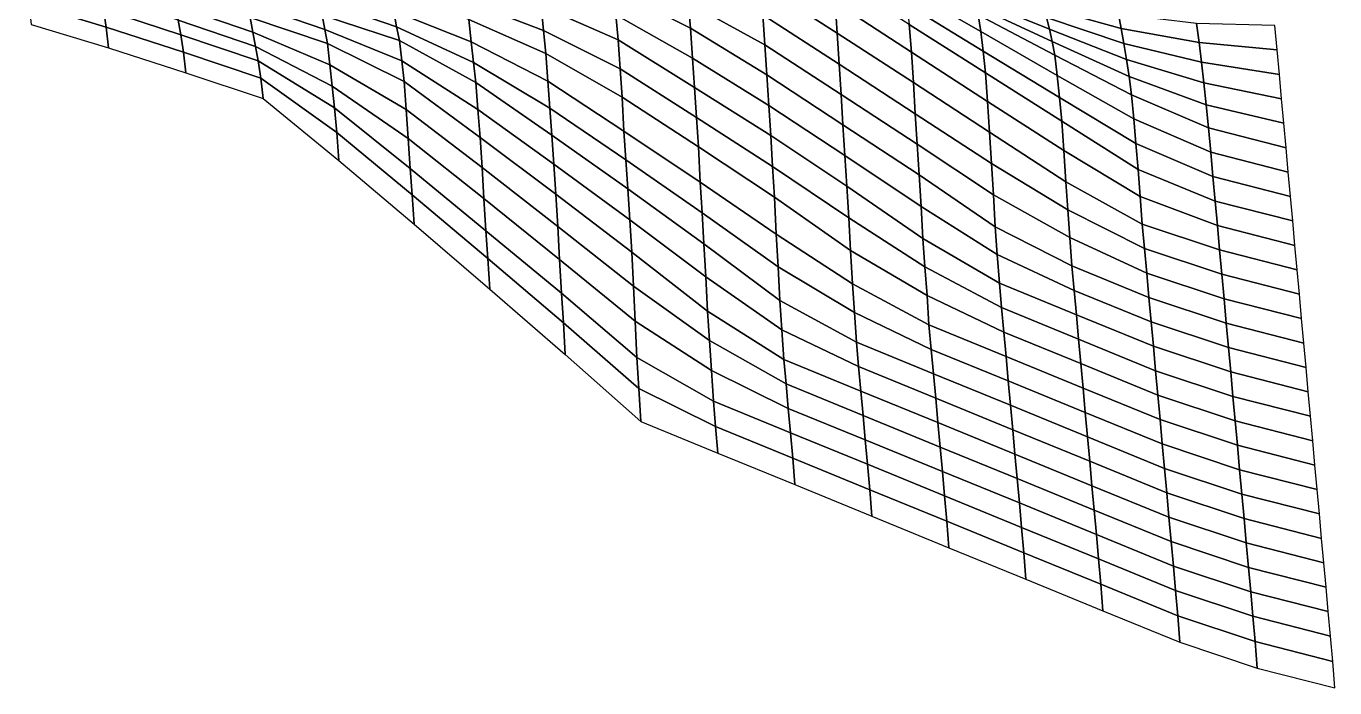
# Model space of a CAD drawing. Header units: metres. Extents: x -4.24 to 0.55, y -2.89 to 0.52.
# Drawn here: x -1.096 to 0.549, y -2.893 to -2.06 of the extents above; entities that cross this region are included whole.
import ezdxf

# ---------------------------------------------------------------- set-up
doc = ezdxf.new("R2010")
doc.units = ezdxf.units.M

msp = doc.modelspace()

# ---------------------------------------------------------------- linework, layer by layer
at = {"layer": 'B2'}
for points in [[(-0.17477, -1.97415, -8.1834), (-0.1721, -2.00768, -8.0906), (-0.07624, -2.0692, -8.11807), (-0.07869, -2.03083, -8.20892)], [(-0.36008, -1.987, -7.86427), (-0.35711, -2.01386, -7.76878), (-0.2607, -2.06303, -7.79128), (-0.26343, -2.03096, -7.88467)], [(-0.54558, -2.00369, -7.54668), (-0.54254, -2.02917, -7.45064), (-0.44557, -2.06609, -7.46821), (-0.44836, -2.03522, -7.56208)], [(-0.26613, -1.99826, -7.9778), (-0.26343, -2.03096, -7.88467), (-0.16719, -2.08407, -7.90876), (-0.16967, -2.04633, -7.99986)], [(-0.08136, -1.9973, -8.30172), (-0.07869, -2.03083, -8.20892), (0.01713, -2.09307, -8.23668), (0.01452, -2.05845, -8.32904)], [(0.0048, -1.99552, -8.6226), (0.00824, -2.01205, -8.52295), (0.10439, -2.06726, -8.54788), (0.10115, -2.04625, -8.64572)], [(-1.09585, -2.00965, -6.46988), (-1.09269, -2.03221, -6.37267), (-0.99538, -2.06182, -6.3873), (-0.99856, -2.03963, -6.48466)], [(-1.00191, -2.02109, -6.58349), (-0.99856, -2.03963, -6.48466), (-0.90135, -2.07134, -6.50013), (-0.90471, -2.05308, -6.59907)], [(-0.91143, -2.01646, -6.79693), (-0.90807, -2.03482, -6.69802), (-0.81093, -2.0679, -6.71404), (-0.81429, -2.04973, -6.81302)], [(-0.82102, -2.0133, -7.01095), (-0.81766, -2.03156, -6.91201), (-0.7205, -2.06455, -6.92799), (-0.72387, -2.04647, -7.02701)], [(-0.73051, -2.00821, -7.2242), (-0.72724, -2.02839, -7.12603), (-0.63008, -2.0612, -7.14194), (-0.63339, -2.04175, -7.24041)], [(-0.63659, -2.02002, -7.33796), (-0.63339, -2.04175, -7.24041), (-0.53648, -2.08014, -7.25857), (-0.5394, -2.05219, -7.35361)], [(-0.45135, -2.009, -7.65782), (-0.44836, -2.03522, -7.56208), (-0.35163, -2.07772, -7.5819), (-0.3544, -2.04638, -7.67558)], [(-0.35711, -2.01386, -7.76878), (-0.3544, -2.04638, -7.67558), (-0.25821, -2.10058, -7.7001), (-0.2607, -2.06303, -7.79128)], [(-0.1721, -2.00768, -8.0906), (-0.16967, -2.04633, -7.99986), (-0.07383, -2.1084, -8.02755), (-0.07624, -2.0692, -8.11807)], [(0.00824, -2.01205, -8.52295), (0.01146, -2.03342, -8.42526), (0.10746, -2.09192, -8.45152), (0.10439, -2.06726, -8.54788)], [(0.08994, -2.01634, -8.95256), (0.09374, -2.025, -8.84976), (0.19061, -2.06412, -8.86821), (0.18707, -2.04979, -8.96874)], [(-1.09269, -2.03221, -6.37267), (-1.08969, -2.05834, -6.27689), (-0.99237, -2.08767, -6.29141), (-0.99538, -2.06182, -6.3873)], [(-0.99856, -2.03963, -6.48466), (-0.99538, -2.06182, -6.3873), (-0.89816, -2.09335, -6.4027), (-0.90135, -2.07134, -6.50013)], [(-0.90807, -2.03482, -6.69802), (-0.90471, -2.05308, -6.59907), (-0.80756, -2.08598, -6.61503), (-0.81093, -2.0679, -6.71404)], [(-0.81766, -2.03156, -6.91201), (-0.81429, -2.04973, -6.81302), (-0.71712, -2.08245, -6.8289), (-0.7205, -2.06455, -6.92799)], [(-0.72724, -2.02839, -7.12603), (-0.72387, -2.04647, -7.02701), (-0.62667, -2.07846, -7.0426), (-0.63008, -2.0612, -7.14194)], [(-0.54254, -2.02917, -7.45064), (-0.5394, -2.05219, -7.35361), (-0.44269, -2.09496, -7.37354), (-0.44557, -2.06609, -7.46821)], [(-0.44836, -2.03522, -7.56208), (-0.44557, -2.06609, -7.46821), (-0.3491, -2.11417, -7.49028), (-0.35163, -2.07772, -7.5819)], [(-0.26343, -2.03096, -7.88467), (-0.2607, -2.06303, -7.79128), (-0.16471, -2.1218, -7.81765), (-0.16719, -2.08407, -7.90876)], [(-0.07869, -2.03083, -8.20892), (-0.07624, -2.0692, -8.11807), (0.01958, -2.13154, -8.14587), (0.01713, -2.09307, -8.23668)], [(0.01146, -2.03342, -8.42526), (0.01452, -2.05845, -8.32904), (0.11041, -2.11923, -8.35621), (0.10746, -2.09192, -8.45152)], [(0.09374, -2.025, -8.84976), (0.09748, -2.03494, -8.74746), (0.19409, -2.07982, -8.76824), (0.19061, -2.06412, -8.86821)], [(0.09748, -2.03494, -8.74746), (0.10115, -2.04625, -8.64572), (0.19751, -2.0968, -8.66878), (0.19409, -2.07982, -8.76824)], [(0.17983, -2.02478, -9.17126), (0.18348, -2.03664, -9.06974), (0.28092, -2.06324, -9.08315), (0.27754, -2.04543, -9.18228)], [(0.18348, -2.03664, -9.06974), (0.18707, -2.04979, -8.96874), (0.28425, -2.08223, -8.9845), (0.28092, -2.06324, -9.08315)], [(-0.90471, -2.05308, -6.59907), (-0.90135, -2.07134, -6.50013), (-0.80419, -2.10415, -6.51605), (-0.80756, -2.08598, -6.61503)], [(-0.81429, -2.04973, -6.81302), (-0.81093, -2.0679, -6.71404), (-0.71414, -2.10894, -6.73327), (-0.71712, -2.08245, -6.8289)], [(-0.72387, -2.04647, -7.02701), (-0.7205, -2.06455, -6.92799), (-0.62364, -2.10404, -6.9466), (-0.62667, -2.07846, -7.0426)], [(-0.63339, -2.04175, -7.24041), (-0.63008, -2.0612, -7.14194), (-0.53348, -2.10636, -7.16283), (-0.53648, -2.08014, -7.25857)], [(-0.5394, -2.05219, -7.35361), (-0.53648, -2.08014, -7.25857), (-0.44007, -2.12959, -7.28118), (-0.44269, -2.09496, -7.37354)], [(-0.3544, -2.04638, -7.67558), (-0.35163, -2.07772, -7.5819), (-0.25571, -2.13777, -7.60878), (-0.25821, -2.10058, -7.7001)], [(-0.16967, -2.04633, -7.99986), (-0.16719, -2.08407, -7.90876), (-0.07138, -2.14659, -7.93663), (-0.07383, -2.1084, -8.02755)], [(0.10115, -2.04625, -8.64572), (0.10439, -2.06726, -8.54788), (0.20054, -2.12238, -8.57278), (0.19751, -2.0968, -8.66878)], [(0.18707, -2.04979, -8.96874), (0.19061, -2.06412, -8.86821), (0.28753, -2.10232, -8.8863), (0.28425, -2.08223, -8.9845)], [(0.27754, -2.04543, -9.18228), (0.28092, -2.06324, -9.08315), (0.37877, -2.08087, -9.09296), (0.37567, -2.05703, -9.18966)], [(-0.99538, -2.06182, -6.3873), (-0.99237, -2.08767, -6.29141), (-0.89514, -2.11902, -6.30673), (-0.89816, -2.09335, -6.4027)], [(-0.90135, -2.07134, -6.50013), (-0.89816, -2.09335, -6.4027), (-0.801, -2.12607, -6.41857), (-0.80419, -2.10415, -6.51605)], [(-0.81093, -2.0679, -6.71404), (-0.80756, -2.08598, -6.61503), (-0.71117, -2.13589, -6.63782), (-0.71414, -2.10894, -6.73327)], [(-0.7205, -2.06455, -6.92799), (-0.71712, -2.08245, -6.8289), (-0.62064, -2.13007, -6.85078), (-0.62364, -2.10404, -6.9466)], [(-0.63008, -2.0612, -7.14194), (-0.62667, -2.07846, -7.0426), (-0.53042, -2.13138, -7.06661), (-0.53348, -2.10636, -7.16283)], [(-0.44557, -2.06609, -7.46821), (-0.44269, -2.09496, -7.37354), (-0.34653, -2.1498, -7.39832), (-0.3491, -2.11417, -7.49028)], [(-0.2607, -2.06303, -7.79128), (-0.25821, -2.10058, -7.7001), (-0.16227, -2.16027, -7.72684), (-0.16471, -2.1218, -7.81765)], [(-0.07624, -2.0692, -8.11807), (-0.07383, -2.1084, -8.02755), (0.02198, -2.17083, -8.05539), (0.01958, -2.13154, -8.14587)], [(0.01452, -2.05845, -8.32904), (0.01713, -2.09307, -8.23668), (0.11297, -2.15514, -8.26437), (0.11041, -2.11923, -8.35621)], [(0.10439, -2.06726, -8.54788), (0.10746, -2.09192, -8.45152), (0.20346, -2.15033, -8.47773), (0.20054, -2.12238, -8.57278)], [(0.19061, -2.06412, -8.86821), (0.19409, -2.07982, -8.76824), (0.29074, -2.12387, -8.78868), (0.28753, -2.10232, -8.8863)], [(0.28092, -2.06324, -9.08315), (0.28425, -2.08223, -8.9845), (0.38183, -2.1058, -8.9967), (0.37877, -2.08087, -9.09296)], [(0.37567, -2.05703, -9.18966), (0.37877, -2.08087, -9.09296), (0.47699, -2.09046, -9.09953), (0.47419, -2.05976, -9.19347)], [(-0.80756, -2.08598, -6.61503), (-0.80419, -2.10415, -6.51605), (-0.70822, -2.1632, -6.54252), (-0.71117, -2.13589, -6.63782)], [(-0.71712, -2.08245, -6.8289), (-0.71414, -2.10894, -6.73327), (-0.61804, -2.16524, -6.75864), (-0.62064, -2.13007, -6.85078)], [(-0.62667, -2.07846, -7.0426), (-0.62364, -2.10404, -6.9466), (-0.52778, -2.16546, -6.97403), (-0.53042, -2.13138, -7.06661)], [(-0.53648, -2.08014, -7.25857), (-0.53348, -2.10636, -7.16283), (-0.43743, -2.16358, -7.18857), (-0.44007, -2.12959, -7.28118)], [(-0.35163, -2.07772, -7.5819), (-0.3491, -2.11417, -7.49028), (-0.25322, -2.17523, -7.51756), (-0.25571, -2.13777, -7.60878)], [(-0.16719, -2.08407, -7.90876), (-0.16471, -2.1218, -7.81765), (-0.06891, -2.1846, -7.84563), (-0.07138, -2.14659, -7.93663)], [(0.19409, -2.07982, -8.76824), (0.19751, -2.0968, -8.66878), (0.29389, -2.14671, -8.69157), (0.29074, -2.12387, -8.78868)], [(0.28425, -2.08223, -8.9845), (0.28753, -2.10232, -8.8863), (0.38483, -2.13193, -8.90092), (0.38183, -2.1058, -8.9967)], [(0.37877, -2.08087, -9.09296), (0.38183, -2.1058, -8.9967), (0.47979, -2.12115, -9.00559), (0.47699, -2.09046, -9.09953)], [(-0.89816, -2.09335, -6.4027), (-0.89514, -2.11902, -6.30673), (-0.79797, -2.15164, -6.32257), (-0.801, -2.12607, -6.41857)], [(-0.80419, -2.10415, -6.51605), (-0.801, -2.12607, -6.41857), (-0.70545, -2.19444, -6.4488), (-0.70822, -2.1632, -6.54252)], [(-0.62364, -2.10404, -6.9466), (-0.62064, -2.13007, -6.85078), (-0.52519, -2.20073, -6.88193), (-0.52778, -2.16546, -6.97403)], [(-0.44269, -2.09496, -7.37354), (-0.44007, -2.12959, -7.28118), (-0.34427, -2.19239, -7.30917), (-0.34653, -2.1498, -7.39832)], [(-0.25821, -2.10058, -7.7001), (-0.25571, -2.13777, -7.60878), (-0.1598, -2.19819, -7.6358), (-0.16227, -2.16027, -7.72684)], [(0.01713, -2.09307, -8.23668), (0.01958, -2.13154, -8.14587), (0.1154, -2.1937, -8.1736), (0.11297, -2.15514, -8.26437)], [(0.10746, -2.09192, -8.45152), (0.11041, -2.11923, -8.35621), (0.2063, -2.18002, -8.38339), (0.20346, -2.15033, -8.47773)], [(0.19751, -2.0968, -8.66878), (0.20054, -2.12238, -8.57278), (0.29671, -2.17685, -8.59741), (0.29389, -2.14671, -8.69157)], [(0.28753, -2.10232, -8.8863), (0.29074, -2.12387, -8.78868), (0.38777, -2.15952, -8.80573), (0.38483, -2.13193, -8.90092)], [(0.38183, -2.1058, -8.9967), (0.38483, -2.13193, -8.90092), (0.48258, -2.15185, -8.91165), (0.47979, -2.12115, -9.00559)], [(-0.71414, -2.10894, -6.73327), (-0.71117, -2.13589, -6.63782), (-0.61551, -2.20179, -6.66706), (-0.61804, -2.16524, -6.75864)], [(-0.53348, -2.10636, -7.16283), (-0.53042, -2.13138, -7.06661), (-0.43478, -2.19765, -7.09599), (-0.43743, -2.16358, -7.18857)], [(-0.3491, -2.11417, -7.49028), (-0.34653, -2.1498, -7.39832), (-0.25072, -2.21233, -7.4262), (-0.25322, -2.17523, -7.51756)], [(-0.16471, -2.1218, -7.81765), (-0.16227, -2.16027, -7.72684), (-0.06647, -2.22307, -7.75482), (-0.06891, -2.1846, -7.84563)], [(-0.07383, -2.1084, -8.02755), (-0.07138, -2.14659, -7.93663), (0.02443, -2.20911, -7.9645), (0.02198, -2.17083, -8.05539)], [(0.11041, -2.11923, -8.35621), (0.11297, -2.15514, -8.26437), (0.20881, -2.21693, -8.29195), (0.2063, -2.18002, -8.38339)], [(0.20054, -2.12238, -8.57278), (0.20346, -2.15033, -8.47773), (0.29948, -2.20828, -8.50377), (0.29671, -2.17685, -8.59741)], [(-0.801, -2.12607, -6.41857), (-0.79797, -2.15164, -6.32257), (-0.70286, -2.22962, -6.35667), (-0.70545, -2.19444, -6.4488)], [(-0.71117, -2.13589, -6.63782), (-0.70822, -2.1632, -6.54252), (-0.61304, -2.23953, -6.57595), (-0.61551, -2.20179, -6.66706)], [(-0.62064, -2.13007, -6.85078), (-0.61804, -2.16524, -6.75864), (-0.52272, -2.23846, -6.79082), (-0.52519, -2.20073, -6.88193)], [(-0.53042, -2.13138, -7.06661), (-0.52778, -2.16546, -6.97403), (-0.43225, -2.2342, -7.0044), (-0.43478, -2.19765, -7.09599)], [(-0.44007, -2.12959, -7.28118), (-0.43743, -2.16358, -7.18857), (-0.34173, -2.22857, -7.21743), (-0.34427, -2.19239, -7.30917)], [(-0.25571, -2.13777, -7.60878), (-0.25322, -2.17523, -7.51756), (-0.15737, -2.23684, -7.54507), (-0.1598, -2.19819, -7.6358)], [(0.01958, -2.13154, -8.14587), (0.02198, -2.17083, -8.05539), (0.1178, -2.23317, -8.08319), (0.1154, -2.1937, -8.1736)], [(0.29074, -2.12387, -8.78868), (0.29389, -2.14671, -8.69157), (0.39065, -2.18829, -8.71102), (0.38777, -2.15952, -8.80573)], [(0.38483, -2.13193, -8.90092), (0.38777, -2.15952, -8.80573), (0.48538, -2.18254, -8.81771), (0.48258, -2.15185, -8.91165)], [(-0.34653, -2.1498, -7.39832), (-0.34427, -2.19239, -7.30917), (-0.24854, -2.25674, -7.33777), (-0.25072, -2.21233, -7.4262)], [(-0.07138, -2.14659, -7.93663), (-0.06891, -2.1846, -7.84563), (0.02688, -2.24758, -7.87369), (0.02443, -2.20911, -7.9645)], [(0.11297, -2.15514, -8.26437), (0.1154, -2.1937, -8.1736), (0.21121, -2.25631, -8.20151), (0.20881, -2.21693, -8.29195)], [(0.20346, -2.15033, -8.47773), (0.2063, -2.18002, -8.38339), (0.30219, -2.2408, -8.41056), (0.29948, -2.20828, -8.50377)], [(0.29389, -2.14671, -8.69157), (0.29671, -2.17685, -8.59741), (0.39345, -2.21908, -8.61712), (0.39065, -2.18829, -8.71102)], [(-0.70822, -2.1632, -6.54252), (-0.70545, -2.19444, -6.4488), (-0.61035, -2.27269, -6.483), (-0.61304, -2.23953, -6.57595)], [(-0.61804, -2.16524, -6.75864), (-0.61551, -2.20179, -6.66706), (-0.5203, -2.27748, -6.70023), (-0.52272, -2.23846, -6.79082)], [(-0.52778, -2.16546, -6.97403), (-0.52519, -2.20073, -6.88193), (-0.42978, -2.27203, -6.91333), (-0.43225, -2.2342, -7.0044)], [(-0.43743, -2.16358, -7.18857), (-0.43478, -2.19765, -7.09599), (-0.3392, -2.26511, -7.12585), (-0.34173, -2.22857, -7.21743)], [(-0.16227, -2.16027, -7.72684), (-0.1598, -2.19819, -7.6358), (-0.06403, -2.26163, -7.66405), (-0.06647, -2.22307, -7.75482)], [(0.02198, -2.17083, -8.05539), (0.02443, -2.20911, -7.9645), (0.1202, -2.27264, -7.99278), (0.1178, -2.23317, -8.08319)], [(0.38777, -2.15952, -8.80573), (0.39065, -2.18829, -8.71102), (0.48817, -2.21333, -8.72381), (0.48538, -2.18254, -8.81771)], [(-0.25322, -2.17523, -7.51756), (-0.25072, -2.21233, -7.4262), (-0.15493, -2.27549, -7.45433), (-0.15737, -2.23684, -7.54507)], [(-0.06891, -2.1846, -7.84563), (-0.06647, -2.22307, -7.75482), (0.02926, -2.28724, -7.78336), (0.02688, -2.24758, -7.87369)], [(0.2063, -2.18002, -8.38339), (0.20881, -2.21693, -8.29195), (0.30484, -2.27461, -8.31787), (0.30219, -2.2408, -8.41056)], [(0.29671, -2.17685, -8.59741), (0.29948, -2.20828, -8.50377), (0.39624, -2.24977, -8.52318), (0.39345, -2.21908, -8.61712)], [(0.39065, -2.18829, -8.71102), (0.39345, -2.21908, -8.61712), (0.49097, -2.24403, -8.62987), (0.48817, -2.21333, -8.72381)], [(-0.70545, -2.19444, -6.4488), (-0.70286, -2.22962, -6.35667), (-0.60783, -2.30942, -6.39149), (-0.61035, -2.27269, -6.483)], [(-0.61551, -2.20179, -6.66706), (-0.61304, -2.23953, -6.57595), (-0.51794, -2.31777, -6.61015), (-0.5203, -2.27748, -6.70023)], [(-0.52519, -2.20073, -6.88193), (-0.52272, -2.23846, -6.79082), (-0.42742, -2.31232, -6.82326), (-0.42978, -2.27203, -6.91333)], [(-0.43478, -2.19765, -7.09599), (-0.43225, -2.2342, -7.0044), (-0.33679, -2.30431, -7.03533), (-0.3392, -2.26511, -7.12585)], [(-0.34427, -2.19239, -7.30917), (-0.34173, -2.22857, -7.21743), (-0.2461, -2.29511, -7.24693), (-0.24854, -2.25674, -7.33777)], [(-0.1598, -2.19819, -7.6358), (-0.15737, -2.23684, -7.54507), (-0.06166, -2.30165, -7.57386), (-0.06403, -2.26163, -7.66405)], [(0.1154, -2.1937, -8.1736), (0.1178, -2.23317, -8.08319), (0.21381, -2.2914, -8.10933), (0.21121, -2.25631, -8.20151)], [(-0.25072, -2.21233, -7.4262), (-0.24854, -2.25674, -7.33777), (-0.15286, -2.32209, -7.36679), (-0.15493, -2.27549, -7.45433)], [(0.02443, -2.20911, -7.9645), (0.02688, -2.24758, -7.87369), (0.12257, -2.31276, -7.90263), (0.1202, -2.27264, -7.99278)], [(0.20881, -2.21693, -8.29195), (0.21121, -2.25631, -8.20151), (0.30744, -2.3096, -8.22566), (0.30484, -2.27461, -8.31787)], [(0.29948, -2.20828, -8.50377), (0.30219, -2.2408, -8.41056), (0.39904, -2.28047, -8.42924), (0.39624, -2.24977, -8.52318)], [(0.39345, -2.21908, -8.61712), (0.39624, -2.24977, -8.52318), (0.49376, -2.27472, -8.53593), (0.49097, -2.24403, -8.62987)], [(-0.43225, -2.2342, -7.0044), (-0.42978, -2.27203, -6.91333), (-0.33443, -2.34461, -6.94525), (-0.33679, -2.30431, -7.03533)], [(-0.34173, -2.22857, -7.21743), (-0.3392, -2.26511, -7.12585), (-0.24368, -2.33422, -7.15637), (-0.2461, -2.29511, -7.24693)], [(-0.15737, -2.23684, -7.54507), (-0.15493, -2.27549, -7.45433), (-0.05933, -2.34249, -7.484), (-0.06166, -2.30165, -7.57386)], [(-0.06647, -2.22307, -7.75482), (-0.06403, -2.26163, -7.66405), (0.03162, -2.32772, -7.69335), (0.02926, -2.28724, -7.78336)], [(0.1178, -2.23317, -8.08319), (0.1202, -2.27264, -7.99278), (0.21641, -2.32639, -8.01712), (0.21381, -2.2914, -8.10933)], [(-0.61304, -2.23953, -6.57595), (-0.61035, -2.27269, -6.483), (-0.51535, -2.35295, -6.51802), (-0.51794, -2.31777, -6.61015)], [(-0.52272, -2.23846, -6.79082), (-0.5203, -2.27748, -6.70023), (-0.42512, -2.3539, -6.7337), (-0.42742, -2.31232, -6.82326)], [(0.02688, -2.24758, -7.87369), (0.02926, -2.28724, -7.78336), (0.12516, -2.34793, -7.81049), (0.12257, -2.31276, -7.90263)], [(0.30219, -2.2408, -8.41056), (0.30484, -2.27461, -8.31787), (0.40183, -2.31117, -8.3353), (0.39904, -2.28047, -8.42924)], [(0.39624, -2.24977, -8.52318), (0.39904, -2.28047, -8.42924), (0.49656, -2.30542, -8.44199), (0.49376, -2.27472, -8.53593)], [(-0.3392, -2.26511, -7.12585), (-0.33679, -2.30431, -7.03533), (-0.24139, -2.37598, -7.06688), (-0.24368, -2.33422, -7.15637)], [(-0.24854, -2.25674, -7.33777), (-0.2461, -2.29511, -7.24693), (-0.15054, -2.36321, -7.27704), (-0.15286, -2.32209, -7.36679)], [(-0.06403, -2.26163, -7.66405), (-0.06166, -2.30165, -7.57386), (0.0342, -2.36316, -7.60133), (0.03162, -2.32772, -7.69335)], [(0.21121, -2.25631, -8.20151), (0.21381, -2.2914, -8.10933), (0.31024, -2.3403, -8.13172), (0.30744, -2.3096, -8.22566)], [(-0.61035, -2.27269, -6.483), (-0.60783, -2.30942, -6.39149), (-0.51289, -2.39114, -6.42709), (-0.51535, -2.35295, -6.51802)], [(-0.5203, -2.27748, -6.70023), (-0.51794, -2.31777, -6.61015), (-0.42287, -2.39657, -6.64458), (-0.42512, -2.3539, -6.7337)], [(-0.42978, -2.27203, -6.91333), (-0.42742, -2.31232, -6.82326), (-0.33219, -2.38755, -6.85624), (-0.33443, -2.34461, -6.94525)], [(-0.15493, -2.27549, -7.45433), (-0.15286, -2.32209, -7.36679), (-0.05704, -2.38443, -7.39459), (-0.05933, -2.34249, -7.484)], [(0.1202, -2.27264, -7.99278), (0.12257, -2.31276, -7.90263), (0.21898, -2.36211, -7.92521), (0.21641, -2.32639, -8.01712)], [(0.30484, -2.27461, -8.31787), (0.30744, -2.3096, -8.22566), (0.40463, -2.34195, -8.2414), (0.40183, -2.31117, -8.3353)], [(0.39904, -2.28047, -8.42924), (0.40183, -2.31117, -8.3353), (0.49935, -2.3362, -8.34809), (0.49656, -2.30542, -8.44199)], [(-0.2461, -2.29511, -7.24693), (-0.24368, -2.33422, -7.15637), (-0.14827, -2.40561, -7.18781), (-0.15054, -2.36321, -7.27704)], [(-0.06166, -2.30165, -7.57386), (-0.05933, -2.34249, -7.484), (0.03674, -2.39935, -7.5096), (0.0342, -2.36316, -7.60133)], [(0.02926, -2.28724, -7.78336), (0.03162, -2.32772, -7.69335), (0.12772, -2.38384, -7.71865), (0.12516, -2.34793, -7.81049)], [(0.21381, -2.2914, -8.10933), (0.21641, -2.32639, -8.01712), (0.31303, -2.37108, -8.03782), (0.31024, -2.3403, -8.13172)], [(-0.51794, -2.31777, -6.61015), (-0.51535, -2.35295, -6.51802), (-0.42037, -2.43385, -6.55329), (-0.42287, -2.39657, -6.64458)], [(-0.42742, -2.31232, -6.82326), (-0.42512, -2.3539, -6.7337), (-0.33001, -2.43178, -6.76775), (-0.33219, -2.38755, -6.85624)], [(-0.33679, -2.30431, -7.03533), (-0.33443, -2.34461, -6.94525), (-0.23916, -2.41901, -6.97791), (-0.24139, -2.37598, -7.06688)], [(0.12257, -2.31276, -7.90263), (0.12516, -2.34793, -7.81049), (0.22177, -2.39281, -7.83127), (0.21898, -2.36211, -7.92521)], [(0.30744, -2.3096, -8.22566), (0.31024, -2.3403, -8.13172), (0.40742, -2.37265, -8.14746), (0.40463, -2.34195, -8.2414)], [(0.40183, -2.31117, -8.3353), (0.40463, -2.34195, -8.2414), (0.50214, -2.3669, -8.25415), (0.49935, -2.3362, -8.34809)], [(-0.24368, -2.33422, -7.15637), (-0.24139, -2.37598, -7.06688), (-0.14575, -2.44234, -7.0963), (-0.14827, -2.40561, -7.18781)], [(-0.15286, -2.32209, -7.36679), (-0.15054, -2.36321, -7.27704), (-0.0545, -2.4208, -7.30293), (-0.05704, -2.38443, -7.39459)], [(0.03162, -2.32772, -7.69335), (0.0342, -2.36316, -7.60133), (0.13051, -2.41453, -7.62471), (0.12772, -2.38384, -7.71865)], [(0.21641, -2.32639, -8.01712), (0.21898, -2.36211, -7.92521), (0.31583, -2.40178, -7.94388), (0.31303, -2.37108, -8.03782)], [(-0.33443, -2.34461, -6.94525), (-0.33219, -2.38755, -6.85624), (-0.23665, -2.45602, -6.88651), (-0.23916, -2.41901, -6.97791)], [(-0.05933, -2.34249, -7.484), (-0.05704, -2.38443, -7.39459), (0.03925, -2.43635, -7.41819), (0.03674, -2.39935, -7.5096)], [(0.12516, -2.34793, -7.81049), (0.12772, -2.38384, -7.71865), (0.22457, -2.4235, -7.73733), (0.22177, -2.39281, -7.83127)], [(0.31024, -2.3403, -8.13172), (0.31303, -2.37108, -8.03782), (0.41022, -2.40334, -8.05352), (0.40742, -2.37265, -8.14746)], [(0.40463, -2.34195, -8.2414), (0.40742, -2.37265, -8.14746), (0.50494, -2.3976, -8.16021), (0.50214, -2.3669, -8.25415)], [(-0.51535, -2.35295, -6.51802), (-0.51289, -2.39114, -6.42709), (-0.41798, -2.4735, -6.46295), (-0.42037, -2.43385, -6.55329)], [(-0.42512, -2.3539, -6.7337), (-0.42287, -2.39657, -6.64458), (-0.32788, -2.4771, -6.6797), (-0.33001, -2.43178, -6.76775)], [(-0.15054, -2.36321, -7.27704), (-0.14827, -2.40561, -7.18781), (-0.05201, -2.45808, -7.21164), (-0.0545, -2.4208, -7.30293)], [(0.0342, -2.36316, -7.60133), (0.03674, -2.39935, -7.5096), (0.13331, -2.44532, -7.53081), (0.13051, -2.41453, -7.62471)], [(0.21898, -2.36211, -7.92521), (0.22177, -2.39281, -7.83127), (0.31862, -2.43247, -7.84994), (0.31583, -2.40178, -7.94388)], [(-0.24139, -2.37598, -7.06688), (-0.23916, -2.41901, -6.97791), (-0.14326, -2.4798, -7.00509), (-0.14575, -2.44234, -7.0963)], [(-0.05704, -2.38443, -7.39459), (-0.0545, -2.4208, -7.30293), (0.04205, -2.46705, -7.32425), (0.03925, -2.43635, -7.41819)], [(0.12772, -2.38384, -7.71865), (0.13051, -2.41453, -7.62471), (0.22736, -2.4542, -7.64339), (0.22457, -2.4235, -7.73733)], [(0.31303, -2.37108, -8.03782), (0.31583, -2.40178, -7.94388), (0.41301, -2.43404, -7.95958), (0.41022, -2.40334, -8.05352)], [(0.40742, -2.37265, -8.14746), (0.41022, -2.40334, -8.05352), (0.50774, -2.42829, -8.06627), (0.50494, -2.3976, -8.16021)], [(-0.42287, -2.39657, -6.64458), (-0.42037, -2.43385, -6.55329), (-0.32547, -2.51649, -6.58925), (-0.32788, -2.4771, -6.6797)], [(-0.33219, -2.38755, -6.85624), (-0.33001, -2.43178, -6.76775), (-0.23417, -2.49375, -6.7954), (-0.23665, -2.45602, -6.88651)], [(0.03674, -2.39935, -7.5096), (0.03925, -2.43635, -7.41819), (0.1361, -2.47602, -7.43687), (0.13331, -2.44532, -7.53081)], [(0.22177, -2.39281, -7.83127), (0.22457, -2.4235, -7.73733), (0.32142, -2.46317, -7.756), (0.31862, -2.43247, -7.84994)], [(0.31583, -2.40178, -7.94388), (0.31862, -2.43247, -7.84994), (0.4158, -2.46483, -7.86567), (0.41301, -2.43404, -7.95958)], [(-0.14827, -2.40561, -7.18781), (-0.14575, -2.44234, -7.0963), (-0.04921, -2.48877, -7.1177), (-0.05201, -2.45808, -7.21164)], [(0.13051, -2.41453, -7.62471), (0.13331, -2.44532, -7.53081), (0.23016, -2.48499, -7.54948), (0.22736, -2.4542, -7.64339)], [(0.41022, -2.40334, -8.05352), (0.41301, -2.43404, -7.95958), (0.51053, -2.45908, -7.97236), (0.50774, -2.42829, -8.06627)], [(-0.42037, -2.43385, -6.55329), (-0.41798, -2.4735, -6.46295), (-0.32316, -2.55779, -6.49958), (-0.32547, -2.51649, -6.58925)], [(-0.33001, -2.43178, -6.76775), (-0.32788, -2.4771, -6.6797), (-0.23173, -2.53231, -6.70463), (-0.23417, -2.49375, -6.7954)], [(-0.23916, -2.41901, -6.97791), (-0.23665, -2.45602, -6.88651), (-0.14047, -2.51059, -6.91118), (-0.14326, -2.4798, -7.00509)], [(-0.0545, -2.4208, -7.30293), (-0.05201, -2.45808, -7.21164), (0.04484, -2.49774, -7.23031), (0.04205, -2.46705, -7.32425)], [(0.22457, -2.4235, -7.73733), (0.22736, -2.4542, -7.64339), (0.32421, -2.49387, -7.66206), (0.32142, -2.46317, -7.756)], [(0.31862, -2.43247, -7.84994), (0.32142, -2.46317, -7.756), (0.4186, -2.49552, -7.77173), (0.4158, -2.46483, -7.86567)], [(0.41301, -2.43404, -7.95958), (0.4158, -2.46483, -7.86567), (0.51332, -2.48977, -7.87842), (0.51053, -2.45908, -7.97236)], [(-0.14575, -2.44234, -7.0963), (-0.14326, -2.4798, -7.00509), (-0.04642, -2.51956, -7.0238), (-0.04921, -2.48877, -7.1177)], [(0.03925, -2.43635, -7.41819), (0.04205, -2.46705, -7.32425), (0.1389, -2.50671, -7.34293), (0.1361, -2.47602, -7.43687)], [(0.13331, -2.44532, -7.53081), (0.1361, -2.47602, -7.43687), (0.23295, -2.51568, -7.45554), (0.23016, -2.48499, -7.54948)], [(-0.23665, -2.45602, -6.88651), (-0.23417, -2.49375, -6.7954), (-0.13768, -2.54128, -6.81724), (-0.14047, -2.51059, -6.91118)], [(-0.05201, -2.45808, -7.21164), (-0.04921, -2.48877, -7.1177), (0.04764, -2.52844, -7.13638), (0.04484, -2.49774, -7.23031)], [(0.04205, -2.46705, -7.32425), (0.04484, -2.49774, -7.23031), (0.14169, -2.53741, -7.24899), (0.1389, -2.50671, -7.34293)], [(0.22736, -2.4542, -7.64339), (0.23016, -2.48499, -7.54948), (0.32701, -2.52465, -7.56816), (0.32421, -2.49387, -7.66206)], [(0.32142, -2.46317, -7.756), (0.32421, -2.49387, -7.66206), (0.4214, -2.52622, -7.67779), (0.4186, -2.49552, -7.77173)], [(0.4158, -2.46483, -7.86567), (0.4186, -2.49552, -7.77173), (0.51612, -2.52047, -7.78448), (0.51332, -2.48977, -7.87842)], [(-0.32788, -2.4771, -6.6797), (-0.32547, -2.51649, -6.58925), (-0.22899, -2.56429, -6.6112), (-0.23173, -2.53231, -6.70463)], [(-0.14326, -2.4798, -7.00509), (-0.14047, -2.51059, -6.91118), (-0.04362, -2.55025, -6.92986), (-0.04642, -2.51956, -7.0238)], [(0.1361, -2.47602, -7.43687), (0.1389, -2.50671, -7.34293), (0.23575, -2.54638, -7.3616), (0.23295, -2.51568, -7.45554)], [(-0.23417, -2.49375, -6.7954), (-0.23173, -2.53231, -6.70463), (-0.13488, -2.57198, -6.7233), (-0.13768, -2.54128, -6.81724)], [(-0.04921, -2.48877, -7.1177), (-0.04642, -2.51956, -7.0238), (0.05043, -2.55922, -7.04247), (0.04764, -2.52844, -7.13638)], [(0.04484, -2.49774, -7.23031), (0.04764, -2.52844, -7.13638), (0.14449, -2.5681, -7.15505), (0.14169, -2.53741, -7.24899)], [(0.23016, -2.48499, -7.54948), (0.23295, -2.51568, -7.45554), (0.3298, -2.55535, -7.47422), (0.32701, -2.52465, -7.56816)], [(0.32421, -2.49387, -7.66206), (0.32701, -2.52465, -7.56816), (0.42419, -2.55691, -7.58385), (0.4214, -2.52622, -7.67779)], [(0.4186, -2.49552, -7.77173), (0.4214, -2.52622, -7.67779), (0.51892, -2.55116, -7.69055), (0.51612, -2.52047, -7.78448)], [(-0.32547, -2.51649, -6.58925), (-0.32316, -2.55779, -6.49958), (-0.22631, -2.59745, -6.51826), (-0.22899, -2.56429, -6.6112)], [(-0.14047, -2.51059, -6.91118), (-0.13768, -2.54128, -6.81724), (-0.04083, -2.58095, -6.83592), (-0.04362, -2.55025, -6.92986)], [(0.1389, -2.50671, -7.34293), (0.14169, -2.53741, -7.24899), (0.23854, -2.57707, -7.26767), (0.23575, -2.54638, -7.3616)], [(0.23295, -2.51568, -7.45554), (0.23575, -2.54638, -7.3616), (0.3326, -2.58604, -7.38028), (0.3298, -2.55535, -7.47422)], [(-0.23173, -2.53231, -6.70463), (-0.22899, -2.56429, -6.6112), (-0.13214, -2.60395, -6.62988), (-0.13488, -2.57198, -6.7233)], [(-0.04642, -2.51956, -7.0238), (-0.04362, -2.55025, -6.92986), (0.05323, -2.58992, -6.94853), (0.05043, -2.55922, -7.04247)], [(0.04764, -2.52844, -7.13638), (0.05043, -2.55922, -7.04247), (0.14728, -2.59889, -7.06115), (0.14449, -2.5681, -7.15505)], [(0.32701, -2.52465, -7.56816), (0.3298, -2.55535, -7.47422), (0.42698, -2.5877, -7.48995), (0.42419, -2.55691, -7.58385)], [(0.4214, -2.52622, -7.67779), (0.42419, -2.55691, -7.58385), (0.52171, -2.58195, -7.59664), (0.51892, -2.55116, -7.69055)], [(-0.13768, -2.54128, -6.81724), (-0.13488, -2.57198, -6.7233), (-0.03803, -2.61165, -6.74198), (-0.04083, -2.58095, -6.83592)], [(-0.04362, -2.55025, -6.92986), (-0.04083, -2.58095, -6.83592), (0.05602, -2.62062, -6.85459), (0.05323, -2.58992, -6.94853)], [(0.14169, -2.53741, -7.24899), (0.14449, -2.5681, -7.15505), (0.24134, -2.60786, -7.17376), (0.23854, -2.57707, -7.26767)], [(0.23575, -2.54638, -7.3616), (0.23854, -2.57707, -7.26767), (0.33539, -2.61674, -7.28634), (0.3326, -2.58604, -7.38028)], [(-0.22899, -2.56429, -6.6112), (-0.22631, -2.59745, -6.51826), (-0.12946, -2.63712, -6.53693), (-0.13214, -2.60395, -6.62988)], [(0.05043, -2.55922, -7.04247), (0.05323, -2.58992, -6.94853), (0.15008, -2.62959, -6.96721), (0.14728, -2.59889, -7.06115)], [(0.3298, -2.55535, -7.47422), (0.3326, -2.58604, -7.38028), (0.42978, -2.6184, -7.39601), (0.42698, -2.5877, -7.48995)], [(0.42419, -2.55691, -7.58385), (0.42698, -2.5877, -7.48995), (0.5245, -2.61265, -7.5027), (0.52171, -2.58195, -7.59664)], [(-0.13488, -2.57198, -6.7233), (-0.13214, -2.60395, -6.62988), (-0.03529, -2.64362, -6.64855), (-0.03803, -2.61165, -6.74198)], [(-0.04083, -2.58095, -6.83592), (-0.03803, -2.61165, -6.74198), (0.05882, -2.65131, -6.76065), (0.05602, -2.62062, -6.85459)], [(0.14449, -2.5681, -7.15505), (0.14728, -2.59889, -7.06115), (0.24413, -2.63856, -7.07982), (0.24134, -2.60786, -7.17376)], [(0.23854, -2.57707, -7.26767), (0.24134, -2.60786, -7.17376), (0.33819, -2.64753, -7.19244), (0.33539, -2.61674, -7.28634)], [(0.05323, -2.58992, -6.94853), (0.05602, -2.62062, -6.85459), (0.15287, -2.66028, -6.87327), (0.15008, -2.62959, -6.96721)], [(0.14728, -2.59889, -7.06115), (0.15008, -2.62959, -6.96721), (0.24693, -2.66925, -6.98588), (0.24413, -2.63856, -7.07982)], [(0.3326, -2.58604, -7.38028), (0.33539, -2.61674, -7.28634), (0.43258, -2.64909, -7.30207), (0.42978, -2.6184, -7.39601)], [(0.42698, -2.5877, -7.48995), (0.42978, -2.6184, -7.39601), (0.5273, -2.64334, -7.40876), (0.5245, -2.61265, -7.5027)], [(-0.13214, -2.60395, -6.62988), (-0.12946, -2.63712, -6.53693), (-0.03261, -2.67679, -6.55561), (-0.03529, -2.64362, -6.64855)], [(-0.03803, -2.61165, -6.74198), (-0.03529, -2.64362, -6.64855), (0.06156, -2.68329, -6.66723), (0.05882, -2.65131, -6.76065)], [(0.24134, -2.60786, -7.17376), (0.24413, -2.63856, -7.07982), (0.34098, -2.67822, -7.0985), (0.33819, -2.64753, -7.19244)], [(0.05602, -2.62062, -6.85459), (0.05882, -2.65131, -6.76065), (0.15567, -2.69098, -6.77933), (0.15287, -2.66028, -6.87327)], [(0.15008, -2.62959, -6.96721), (0.15287, -2.66028, -6.87327), (0.24972, -2.69995, -6.89194), (0.24693, -2.66925, -6.98588)], [(0.33539, -2.61674, -7.28634), (0.33819, -2.64753, -7.19244), (0.43537, -2.67979, -7.20813), (0.43258, -2.64909, -7.30207)], [(0.42978, -2.6184, -7.39601), (0.43258, -2.64909, -7.30207), (0.53009, -2.67404, -7.31482), (0.5273, -2.64334, -7.40876)], [(-0.03529, -2.64362, -6.64855), (-0.03261, -2.67679, -6.55561), (0.06424, -2.71654, -6.57432), (0.06156, -2.68329, -6.66723)], [(0.24413, -2.63856, -7.07982), (0.24693, -2.66925, -6.98588), (0.34378, -2.70892, -7.00456), (0.34098, -2.67822, -7.0985)], [(0.33819, -2.64753, -7.19244), (0.34098, -2.67822, -7.0985), (0.43816, -2.71058, -7.11423), (0.43537, -2.67979, -7.20813)], [(0.05882, -2.65131, -6.76065), (0.06156, -2.68329, -6.66723), (0.15841, -2.72295, -6.6859), (0.15567, -2.69098, -6.77933)], [(0.15287, -2.66028, -6.87327), (0.15567, -2.69098, -6.77933), (0.25251, -2.73074, -6.79804), (0.24972, -2.69995, -6.89194)], [(0.43258, -2.64909, -7.30207), (0.43537, -2.67979, -7.20813), (0.53289, -2.70483, -7.22092), (0.53009, -2.67404, -7.31482)], [(0.24693, -2.66925, -6.98588), (0.24972, -2.69995, -6.89194), (0.34657, -2.73961, -6.91062), (0.34378, -2.70892, -7.00456)], [(0.34098, -2.67822, -7.0985), (0.34378, -2.70892, -7.00456), (0.44096, -2.74127, -7.02029), (0.43816, -2.71058, -7.11423)], [(0.43537, -2.67979, -7.20813), (0.43816, -2.71058, -7.11423), (0.53568, -2.73552, -7.12698), (0.53289, -2.70483, -7.22092)], [(0.06156, -2.68329, -6.66723), (0.06424, -2.71654, -6.57432), (0.16109, -2.75621, -6.59299), (0.15841, -2.72295, -6.6859)], [(0.15567, -2.69098, -6.77933), (0.15841, -2.72295, -6.6859), (0.25526, -2.76262, -6.70458), (0.25251, -2.73074, -6.79804)], [(0.24972, -2.69995, -6.89194), (0.25251, -2.73074, -6.79804), (0.34936, -2.7704, -6.81672), (0.34657, -2.73961, -6.91062)], [(0.34378, -2.70892, -7.00456), (0.34657, -2.73961, -6.91062), (0.44375, -2.77197, -6.92635), (0.44096, -2.74127, -7.02029)], [(0.43816, -2.71058, -7.11423), (0.44096, -2.74127, -7.02029), (0.53848, -2.76622, -7.03304), (0.53568, -2.73552, -7.12698)], [(0.15841, -2.72295, -6.6859), (0.16109, -2.75621, -6.59299), (0.25794, -2.79588, -6.61167), (0.25526, -2.76262, -6.70458)], [(0.25251, -2.73074, -6.79804), (0.25526, -2.76262, -6.70458), (0.35211, -2.80229, -6.72325), (0.34936, -2.7704, -6.81672)], [(0.34657, -2.73961, -6.91062), (0.34936, -2.7704, -6.81672), (0.44655, -2.80266, -6.83241), (0.44375, -2.77197, -6.92635)], [(0.44096, -2.74127, -7.02029), (0.44375, -2.77197, -6.92635), (0.54127, -2.79691, -6.9391), (0.53848, -2.76622, -7.03304)], [(0.25526, -2.76262, -6.70458), (0.25794, -2.79588, -6.61167), (0.35479, -2.83554, -6.63034), (0.35211, -2.80229, -6.72325)], [(0.34936, -2.7704, -6.81672), (0.35211, -2.80229, -6.72325), (0.44929, -2.83464, -6.73899), (0.44655, -2.80266, -6.83241)], [(0.44375, -2.77197, -6.92635), (0.44655, -2.80266, -6.83241), (0.54407, -2.8277, -6.8452), (0.54127, -2.79691, -6.9391)], [(0.35211, -2.80229, -6.72325), (0.35479, -2.83554, -6.63034), (0.45197, -2.86789, -6.64608), (0.44929, -2.83464, -6.73899)], [(0.44655, -2.80266, -6.83241), (0.44929, -2.83464, -6.73899), (0.54681, -2.85958, -6.75174), (0.54407, -2.8277, -6.8452)], [(0.44929, -2.83464, -6.73899), (0.45197, -2.86789, -6.64608), (0.54949, -2.89284, -6.65883), (0.54681, -2.85958, -6.75174)]]:
    msp.add_3dface(points, dxfattribs=at)

doc.saveas('drawing.dxf')
